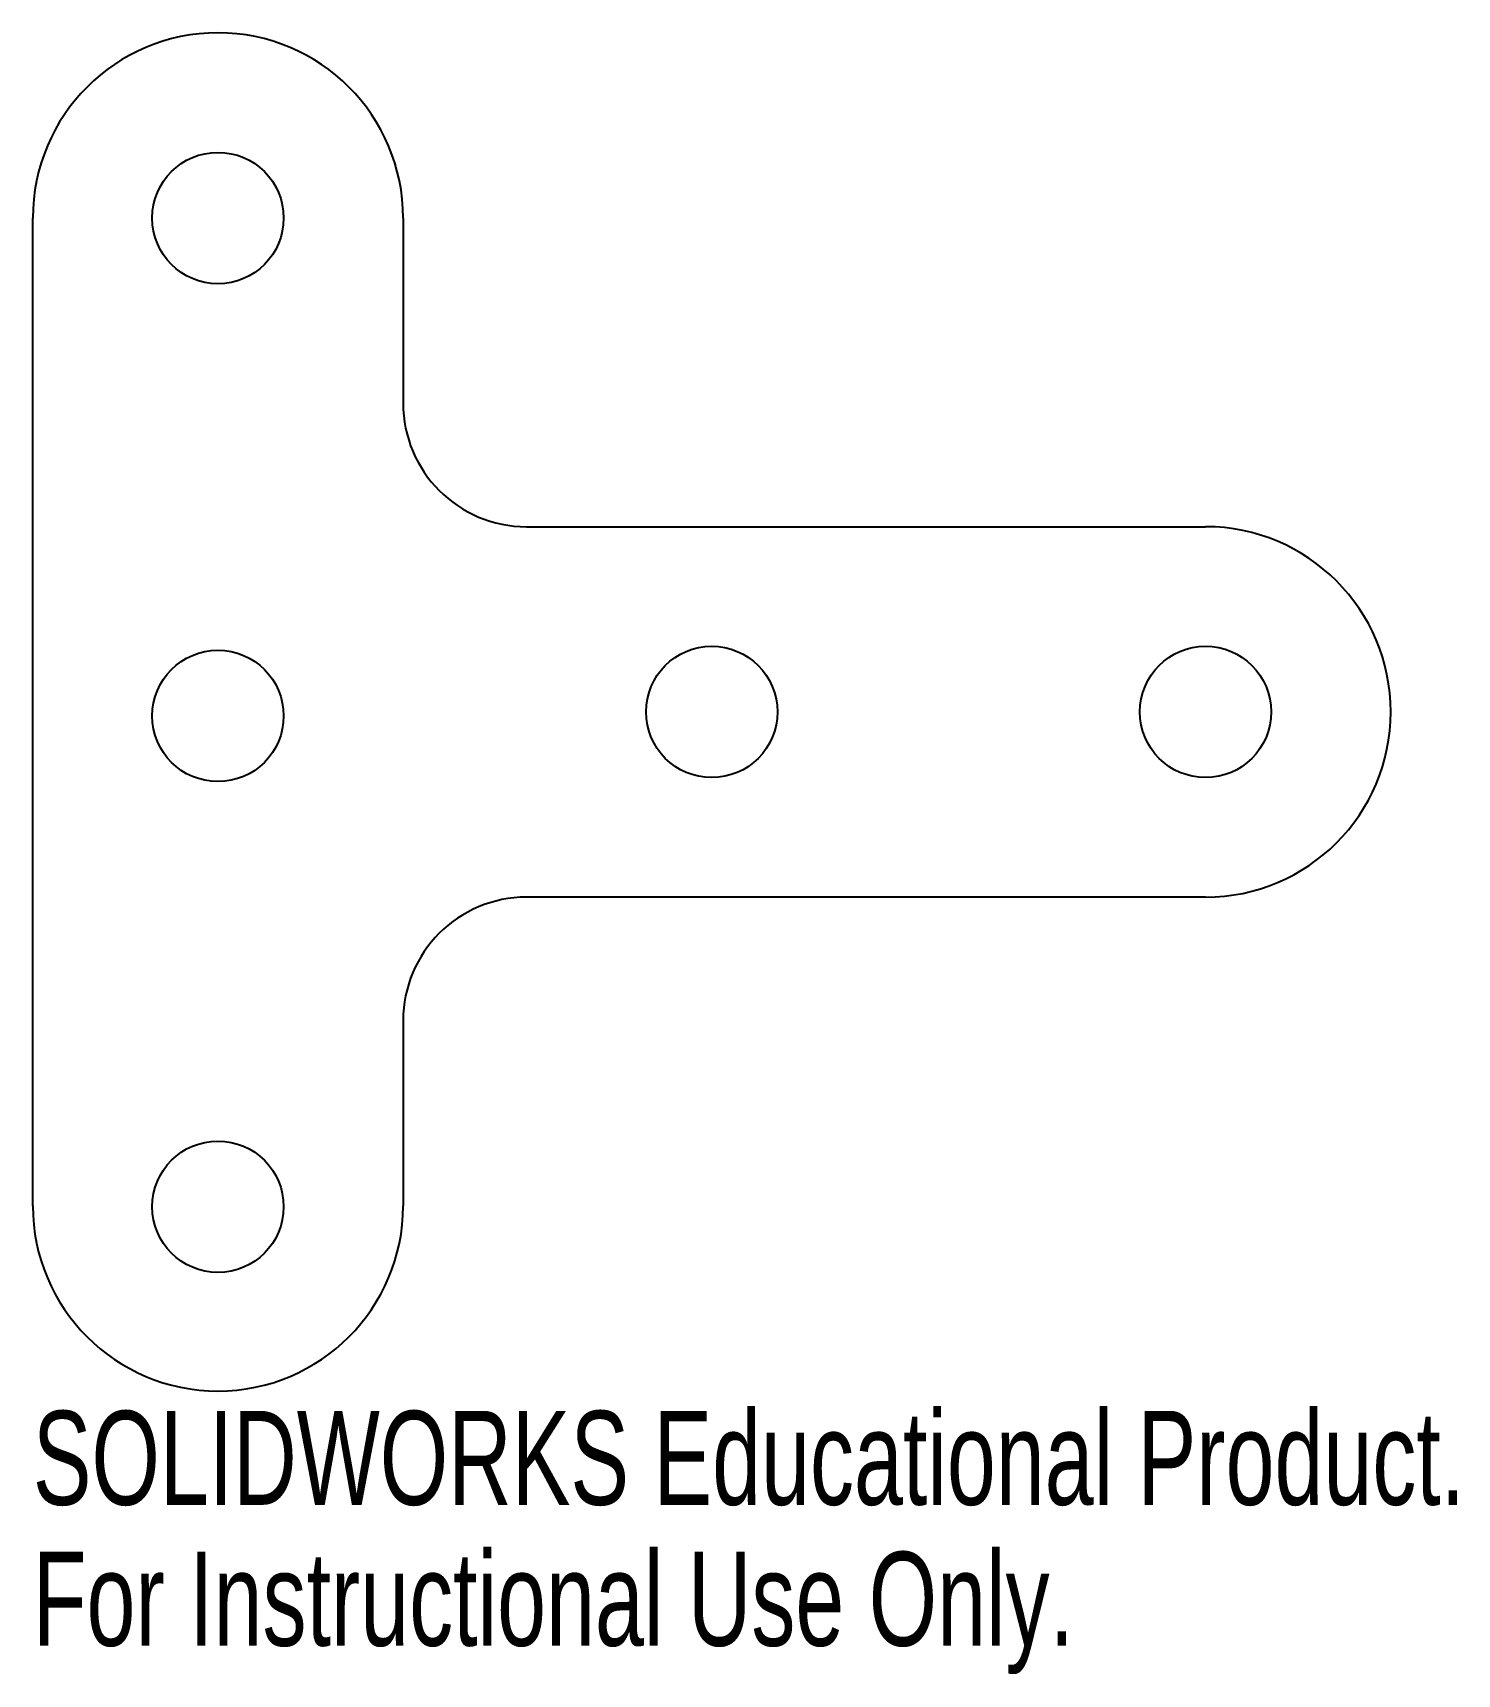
# Model space of a CAD drawing. Header units: inches. Extents: x -4.9 to -2.02, y 41.85 to 45.18.
import ezdxf

# ---------------------------------------------------------------- set-up
doc = ezdxf.new("R2010")
doc.units = ezdxf.units.IN
doc.header["$MEASUREMENT"] = 0
doc.styles.add('SLDTEXTSTYLE0', font='TXT', dxfattribs={"width": 0.7})

msp = doc.modelspace()

# ---------------------------------------------------------------- linework, layer by layer
at = {"color": 7, "linetype": 'Continuous', "lineweight": 25}
for p, q in [((-4.9013, 42.8022), (-4.9013, 44.8022)), ((-4.1513, 44.8022), (-4.1513, 44.4272)), ((-3.9013, 44.1772), (-2.5263, 44.1772)), ((-2.5263, 43.4272), (-3.9013, 43.4272)), ((-4.1513, 43.1772), (-4.1513, 42.8022))]:
    msp.add_line(p, q, dxfattribs=at)
for centre in [(-4.5263, 44.8022), (-3.5263, 43.8022), (-2.5263, 43.8022), (-4.5263, 43.7941), (-4.5263, 42.8003)]:
    msp.add_circle(centre, 0.133, dxfattribs=at)
for centre, radius, start, end in [((-4.5263, 44.8022), 0.375, 0, 180), ((-3.9013, 44.4272), 0.25, 180, 270), ((-2.5263, 43.8022), 0.375, 270, 90), ((-3.9013, 43.1772), 0.25, 90, 180), ((-4.5263, 42.8022), 0.375, 180, 0)]:
    msp.add_arc(centre, radius, start, end, dxfattribs=at)

# ---------------------------------------------------------------- texts
at = {"color": 7, "linetype": 'Continuous', "char_height": 0.1903, "attachment_point": 1, "style": 'SLDTEXTSTYLE0'}
for s, insert in [('SOLIDWORKS Educational Product.', (-4.9013, 42.387)), ('For Instructional Use Only.', (-4.9013, 42.1016))]:
    msp.add_mtext(s, dxfattribs=dict(at, insert=insert))

doc.saveas('drawing.dxf')
